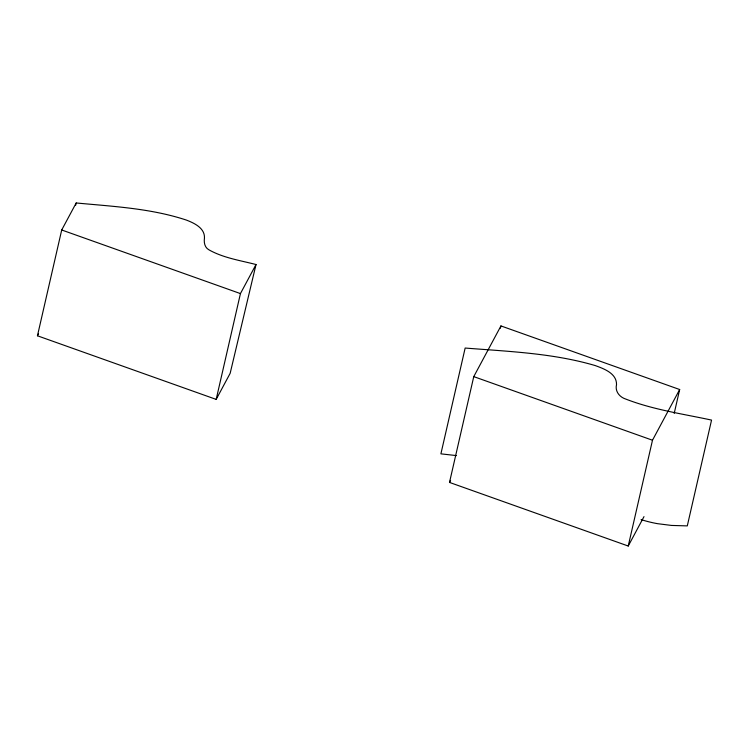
<?xml version="1.0" encoding="UTF-8"?>
<svg xmlns="http://www.w3.org/2000/svg" width="749" height="749" viewBox="0 0 749 749"><rect width="100%" height="100%" fill="white"/><g stroke="black" fill="none" stroke-linecap="round" stroke-linejoin="round"><path stroke-width="1.12" d="M37.45 335.786L61.708 229.98L76.192 202.97C113.118 206.452 150.905 208.344 186.37 220.075C194.206 223.09 204.898 228.033 204.468 237.995C203.784 242.489 204.646 247.619 209.093 249.923C223.502 257.965 240.223 260.446 256.018 264.528L230.158 373.32L216.18 399.395L37.45 335.786L38.517 333.792M216.18 399.395L240.438 293.589L256.018 264.528M644 516.623L628.233 546.03L449.503 482.422L473.761 376.625L500.941 325.927L679.671 389.527L674.194 413.42M500.416 328.202L500.941 325.927M628.233 546.03L652.491 440.225L679.671 389.527M75.677 205.189L76.192 202.97M449.503 482.422L450.589 480.399M456.525 455.607L440.899 453.847L465.157 348.042C508.711 351.506 553.118 353.144 595.277 365.587C603.966 368.761 616.792 373.386 616.521 384.63C614.845 391.324 619.517 397.11 625.78 399.077C653.297 409.769 682.826 413.897 711.55 420.086L687.292 525.892L671.507 525.433L657.519 523.673A83.233 54.471 12.9 0 1 641.088 519.6M61.708 229.98L240.438 293.589M473.761 376.625L652.491 440.225"/></g></svg>
